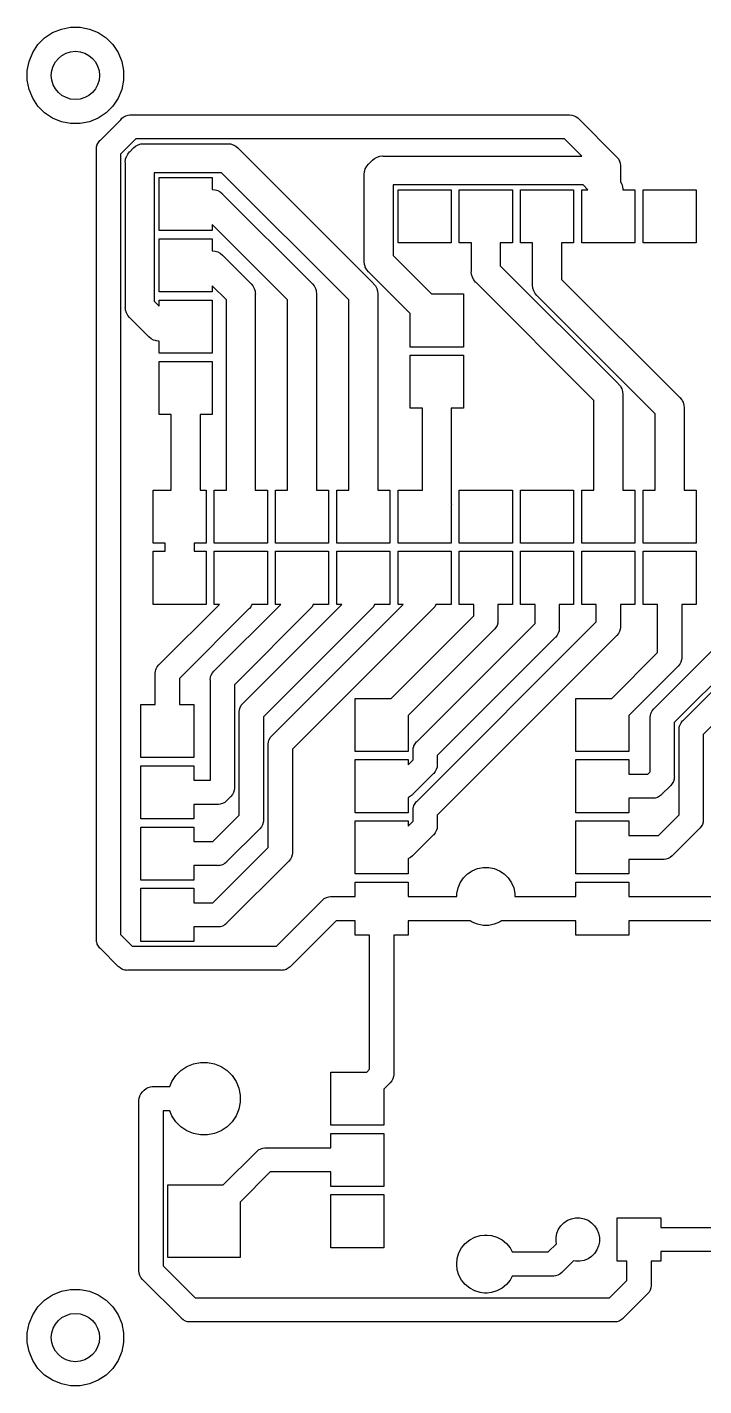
# Model space of a CAD drawing. Extents: x 109.8 to 170.9, y -114 to -57.2.
# Drawn here: x 109.8 to 137.8, y -114 to -57.7 of the extents above; entities that cross this region are included whole.
import ezdxf

# ---------------------------------------------------------------- set-up
doc = ezdxf.new("R2010")
doc.units = 0
doc.header["$MEASUREMENT"] = 0
doc.layers.add('BLACK', color=7, linetype='CONTINUOUS')

msp = doc.modelspace()

# ---------------------------------------------------------------- linework, layer by layer
at = {"layer": 'BLACK', "linetype": 'CONTINUOUS'}
for p, q in [((110.485, -58.1365), (110.813, -57.9176)), ((110.813, -57.9176), (111.177, -57.7669)), ((111.177, -57.7669), (111.563, -57.69)), ((111.563, -57.69), (111.957, -57.69)), ((111.957, -57.69), (112.343, -57.7669)), ((112.343, -57.7669), (112.707, -57.9176)), ((112.707, -57.9176), (113.035, -58.1365)), ((109.988, -58.7426), (110.206, -58.4151)), ((110.206, -58.4151), (110.485, -58.1365)), ((113.035, -58.1365), (113.314, -58.4151)), ((113.314, -58.4151), (113.532, -58.7426)), ((109.76, -59.493), (109.837, -59.1066)), ((109.837, -59.1066), (109.988, -58.7426)), ((113.532, -58.7426), (113.683, -59.1066)), ((113.683, -59.1066), (113.76, -59.493)), ((109.76, -59.887), (109.76, -59.493)), ((113.76, -59.493), (113.76, -59.887)), ((109.837, -60.2734), (109.76, -59.887)), ((113.76, -59.887), (113.683, -60.2734)), ((109.988, -60.6374), (109.837, -60.2734)), ((110.206, -60.9649), (109.988, -60.6374)), ((113.532, -60.6374), (113.314, -60.9649)), ((113.683, -60.2734), (113.532, -60.6374)), ((110.485, -61.2435), (110.206, -60.9649)), ((110.813, -61.4624), (110.485, -61.2435)), ((113.035, -61.2435), (112.707, -61.4624)), ((113.314, -60.9649), (113.035, -61.2435)), ((113.767, -61.4062), (113.854, -61.3598)), ((113.854, -61.3598), (113.948, -61.3312)), ((113.948, -61.3312), (114.021, -61.324)), ((114.021, -61.324), (114.029, -61.324)), ((114.029, -61.324), (114.054, -61.3216)), ((114.054, -61.3216), (114.078, -61.324)), ((114.078, -61.324), (132.225, -61.324)), ((132.225, -61.324), (132.25, -61.3216)), ((132.25, -61.3216), (132.348, -61.3312)), ((132.348, -61.3312), (132.442, -61.3598)), ((132.442, -61.3598), (132.529, -61.4062)), ((111.177, -61.6131), (110.813, -61.4624)), ((111.563, -61.69), (111.177, -61.6131)), ((111.957, -61.69), (111.563, -61.69)), ((112.343, -61.6131), (111.957, -61.69)), ((112.707, -61.4624), (112.343, -61.6131)), ((112.796, -62.3746), (113.641, -61.5297)), ((113.641, -61.5297), (113.691, -61.4687)), ((113.691, -61.4687), (113.767, -61.4062)), ((132.529, -61.4062), (132.586, -61.4531)), ((132.586, -61.4531), (134.194, -63.0611)), ((112.668, -62.5533), (112.714, -62.4664)), ((112.714, -62.4664), (112.777, -62.3903)), ((112.777, -62.3903), (112.796, -62.3746)), ((114.261, -62.324), (113.632, -62.9526)), ((132.043, -62.324), (114.261, -62.324)), ((132.751, -63.032), (132.043, -62.324)), ((112.63, -62.7455), (112.639, -62.6475)), ((112.632, -62.7701), (112.63, -62.7455)), ((112.632, -95.4854), (112.632, -62.7701)), ((112.639, -62.6475), (112.664, -62.567)), ((112.664, -62.567), (112.668, -62.5533)), ((113.632, -62.9526), (113.632, -95.3029)), ((113.841, -63.1664), (113.875, -63.0533)), ((113.875, -63.0533), (113.886, -63.032)), ((113.886, -63.032), (113.931, -62.949)), ((113.931, -62.949), (114.006, -62.8577)), ((114.006, -62.8577), (114.029, -62.8389)), ((114.029, -62.8389), (114.147, -62.7206)), ((114.147, -62.7206), (114.166, -62.6977)), ((114.166, -62.6977), (114.257, -62.6227)), ((114.257, -62.6227), (114.361, -62.567)), ((114.361, -62.567), (114.474, -62.5327)), ((114.474, -62.5327), (114.592, -62.5211)), ((114.592, -62.5211), (114.621, -62.524)), ((114.621, -62.524), (118.043, -62.524)), ((118.043, -62.524), (118.072, -62.5211)), ((118.072, -62.5211), (118.101, -62.524)), ((118.101, -62.524), (118.19, -62.5327)), ((118.19, -62.5327), (118.303, -62.567)), ((118.303, -62.567), (118.407, -62.6227)), ((118.407, -62.6227), (118.498, -62.6977)), ((118.498, -62.6977), (118.517, -62.7206)), ((118.517, -62.7206), (124.101, -68.3049)), ((124.163, -63.1307), (124.267, -63.075)), ((124.267, -63.075), (124.38, -63.0407)), ((124.38, -63.0407), (124.498, -63.0291)), ((124.498, -63.0291), (124.527, -63.032)), ((124.527, -63.032), (132.751, -63.032)), ((134.194, -63.0611), (134.213, -63.0767)), ((134.213, -63.0767), (134.276, -63.1529)), ((113.829, -63.284), (113.841, -63.1664)), ((113.832, -63.3135), (113.829, -63.284)), ((113.832, -69.2745), (113.832, -63.3135)), ((123.747, -63.6744), (123.758, -63.6371)), ((123.758, -63.6371), (123.781, -63.5613)), ((123.781, -63.5613), (123.837, -63.457)), ((123.837, -63.457), (123.912, -63.3657)), ((123.912, -63.3657), (123.935, -63.3469)), ((123.935, -63.3469), (124.053, -63.2286)), ((124.053, -63.2286), (124.072, -63.2057)), ((124.072, -63.2057), (124.163, -63.1307)), ((134.276, -63.1529), (134.322, -63.2397)), ((134.322, -63.2397), (134.338, -63.2907)), ((134.338, -63.2907), (134.351, -63.334)), ((134.351, -63.334), (134.36, -63.432)), ((134.36, -63.432), (134.358, -63.4566)), ((134.358, -63.4566), (134.358, -64.0955)), ((117.823, -63.724), (115.032, -63.724)), ((115.032, -63.724), (115.032, -69.0555)), ((115.232, -66.124), (115.232, -63.924)), ((115.232, -63.924), (117.432, -63.924)), ((117.432, -63.924), (117.432, -64.4211)), ((123.098, -68.9985), (117.823, -63.724)), ((123.735, -63.792), (123.747, -63.6744)), ((123.738, -63.8215), (123.735, -63.792)), ((123.738, -67.3806), (123.738, -63.8215)), ((134.358, -64.0955), (134.359, -64.097)), ((134.359, -64.097), (134.415, -64.2013)), ((134.415, -64.2013), (134.449, -64.3144)), ((117.432, -64.4211), (117.432, -64.4211)), ((117.432, -64.4211), (117.461, -64.424)), ((117.461, -64.424), (117.55, -64.4327)), ((117.55, -64.4327), (117.663, -64.467)), ((117.663, -64.467), (117.767, -64.5227)), ((117.767, -64.5227), (117.858, -64.5977)), ((117.858, -64.5977), (117.877, -64.6206)), ((117.877, -64.6206), (121.561, -68.3049)), ((132.809, -64.232), (124.938, -64.232)), ((124.938, -64.232), (124.938, -67.1616)), ((125.138, -66.632), (125.138, -64.432)), ((125.138, -64.432), (127.338, -64.432)), ((127.338, -64.432), (127.338, -66.632)), ((127.678, -66.632), (127.678, -64.432)), ((127.678, -64.432), (129.878, -64.432)), ((129.878, -64.432), (129.878, -66.632)), ((130.218, -66.632), (130.218, -64.432)), ((130.218, -64.432), (132.418, -64.432)), ((132.418, -64.432), (132.418, -66.632)), ((132.758, -66.632), (132.758, -64.432)), ((132.758, -64.432), (133.009, -64.432)), ((133.009, -64.432), (132.809, -64.232)), ((134.449, -64.3144), (134.458, -64.4025)), ((134.458, -64.4025), (134.458, -64.4025)), ((134.458, -64.4025), (134.461, -64.432)), ((134.461, -64.432), (134.461, -64.432)), ((134.461, -64.432), (134.958, -64.432)), ((134.958, -64.432), (134.958, -66.632)), ((135.298, -66.632), (135.298, -64.432)), ((135.298, -64.432), (137.498, -64.432)), ((137.498, -64.432), (137.498, -66.632)), ((120.558, -68.9985), (117.432, -65.8725)), ((117.432, -65.8725), (117.432, -66.124)), ((117.432, -66.124), (115.232, -66.124)), ((115.232, -68.664), (115.232, -66.464)), ((115.232, -66.464), (117.432, -66.464)), ((117.432, -66.464), (117.432, -66.9611)), ((117.432, -66.9611), (117.432, -66.9611)), ((117.432, -66.9611), (117.461, -66.964)), ((117.461, -66.964), (117.55, -66.9727)), ((117.55, -66.9727), (117.663, -67.007)), ((117.663, -67.007), (117.767, -67.0627)), ((127.338, -66.632), (125.138, -66.632)), ((128.178, -66.632), (127.678, -66.632)), ((128.178, -67.8025), (128.178, -66.632)), ((129.878, -66.632), (129.378, -66.632)), ((129.378, -66.632), (129.378, -67.5835)), ((130.718, -66.632), (130.218, -66.632)), ((130.718, -68.3626), (130.718, -66.632)), ((132.418, -66.632), (131.918, -66.632)), ((131.918, -66.632), (131.918, -68.1436)), ((134.958, -66.632), (132.758, -66.632)), ((137.498, -66.632), (135.298, -66.632)), ((117.767, -67.0627), (117.858, -67.1377)), ((117.858, -67.1377), (117.877, -67.1606)), ((117.877, -67.1606), (119.021, -68.3049)), ((123.735, -67.4101), (123.738, -67.3806)), ((123.747, -67.5277), (123.735, -67.4101)), ((123.769, -67.6013), (123.747, -67.5277)), ((124.938, -67.1616), (126.526, -68.75)), ((129.378, -67.5835), (134.261, -72.4669)), ((123.781, -67.6408), (123.769, -67.6013)), ((123.837, -67.745), (123.781, -67.6408)), ((123.912, -67.8364), (123.837, -67.745)), ((123.935, -67.8552), (123.912, -67.8364)), ((125.646, -69.5666), (123.935, -67.8552)), ((128.175, -67.832), (128.178, -67.8025)), ((128.187, -67.9496), (128.175, -67.832)), ((128.219, -68.0571), (128.187, -67.9496)), ((128.221, -68.0627), (128.219, -68.0571)), ((128.277, -68.167), (128.221, -68.0627)), ((131.918, -68.1436), (136.801, -73.027)), ((117.432, -68.664), (115.232, -68.664)), ((118.018, -68.9985), (117.432, -68.4125)), ((117.432, -68.4125), (117.432, -68.664)), ((119.021, -68.3049), (119.044, -68.3237)), ((119.044, -68.3237), (119.119, -68.415)), ((119.119, -68.415), (119.175, -68.5193)), ((119.175, -68.5193), (119.209, -68.6324)), ((119.209, -68.6324), (119.218, -68.7205)), ((121.561, -68.3049), (121.584, -68.3237)), ((121.584, -68.3237), (121.659, -68.415)), ((121.659, -68.415), (121.715, -68.5193)), ((121.715, -68.5193), (121.738, -68.5952)), ((121.738, -68.5952), (121.749, -68.6324)), ((121.749, -68.6324), (121.761, -68.75)), ((124.101, -68.3049), (124.124, -68.3237)), ((124.124, -68.3237), (124.199, -68.415)), ((124.199, -68.415), (124.255, -68.5193)), ((124.255, -68.5193), (124.278, -68.5952)), ((124.278, -68.5952), (124.289, -68.6324)), ((124.289, -68.6324), (124.301, -68.75)), ((128.352, -68.2583), (128.277, -68.167)), ((128.375, -68.2771), (128.352, -68.2583)), ((133.258, -73.1605), (128.375, -68.2771)), ((130.715, -68.3921), (130.718, -68.3626)), ((130.727, -68.5097), (130.715, -68.3921)), ((130.761, -68.6228), (130.727, -68.5097)), ((130.817, -68.727), (130.761, -68.6228)), ((113.829, -69.304), (113.832, -69.2745)), ((115.032, -69.0555), (115.232, -69.2555)), ((115.232, -69.2555), (115.232, -69.004)), ((115.232, -69.004), (117.432, -69.004)), ((117.432, -69.004), (117.432, -71.204)), ((118.018, -75.6485), (118.018, -68.9985)), ((119.218, -68.7205), (119.218, -68.7205)), ((119.218, -68.7205), (119.221, -68.75)), ((119.221, -68.75), (119.218, -68.7795)), ((119.218, -68.7795), (119.218, -76.878)), ((120.558, -75.6485), (120.558, -68.9985)), ((121.761, -68.75), (121.758, -68.7795)), ((121.758, -68.7795), (121.758, -76.878)), ((123.098, -75.6485), (123.098, -68.9985)), ((124.301, -68.75), (124.298, -68.7795)), ((124.298, -68.7795), (124.298, -76.878)), ((126.526, -68.75), (127.846, -68.75)), ((127.846, -68.75), (127.846, -70.95)), ((130.892, -68.8184), (130.817, -68.727)), ((130.915, -68.8372), (130.892, -68.8184)), ((135.798, -73.7206), (130.915, -68.8372)), ((113.832, -69.3335), (113.829, -69.304)), ((113.841, -69.4216), (113.832, -69.3335)), ((113.875, -69.5347), (113.841, -69.4216)), ((113.931, -69.639), (113.875, -69.5347)), ((114.006, -69.7303), (113.931, -69.639)), ((114.029, -69.7491), (114.006, -69.7303)), ((114.787, -70.5074), (114.029, -69.7491)), ((125.646, -70.95), (125.646, -69.5666)), ((114.806, -70.5303), (114.787, -70.5074)), ((114.897, -70.6053), (114.806, -70.5303)), ((115.001, -70.661), (114.897, -70.6053)), ((115.08, -70.6849), (115.001, -70.661)), ((115.114, -70.6953), (115.08, -70.6849)), ((115.126, -70.6964), (115.114, -70.6953)), ((115.203, -70.704), (115.126, -70.6964)), ((115.232, -70.7069), (115.203, -70.704)), ((115.203, -70.704), (115.203, -70.704)), ((115.232, -71.204), (115.232, -70.7069)), ((115.232, -70.7069), (115.232, -70.7069)), ((127.846, -70.95), (125.646, -70.95)), ((117.432, -71.204), (115.232, -71.204)), ((125.646, -73.49), (125.646, -71.29)), ((125.646, -71.29), (127.846, -71.29)), ((127.846, -71.29), (127.846, -73.49)), ((115.232, -73.744), (115.232, -71.544)), ((115.232, -71.544), (117.432, -71.544)), ((117.432, -71.544), (117.432, -73.744)), ((134.261, -72.4669), (134.284, -72.4857)), ((134.284, -72.4857), (134.359, -72.577)), ((134.359, -72.577), (134.38, -72.6152)), ((134.38, -72.6152), (134.415, -72.6813)), ((133.258, -75.6485), (133.258, -73.1605)), ((134.415, -72.6813), (134.449, -72.7944)), ((134.449, -72.7944), (134.461, -72.912)), ((134.461, -72.912), (134.458, -72.9415)), ((134.458, -72.9415), (134.458, -76.878)), ((136.801, -73.027), (136.824, -73.0458)), ((136.824, -73.0458), (136.899, -73.1371)), ((136.899, -73.1371), (136.927, -73.1893)), ((136.927, -73.1893), (136.955, -73.2414)), ((115.732, -73.744), (115.232, -73.744)), ((115.732, -76.878), (115.732, -73.744)), ((117.432, -73.744), (116.932, -73.744)), ((116.932, -73.744), (116.932, -76.878)), ((126.146, -73.49), (125.646, -73.49)), ((126.146, -76.878), (126.146, -73.49)), ((127.846, -73.49), (127.346, -73.49)), ((127.346, -73.49), (127.346, -77.4405)), ((135.798, -75.6485), (135.798, -73.7206)), ((136.955, -73.2414), (136.989, -73.3545)), ((136.989, -73.3545), (137.001, -73.4721)), ((137.001, -73.4721), (136.998, -73.5016)), ((136.998, -73.5016), (136.998, -76.878)), ((118.018, -76.878), (118.018, -75.6485)), ((118.018, -75.6485), (118.018, -75.6485)), ((120.558, -76.878), (120.558, -75.6485)), ((120.558, -75.6485), (120.558, -75.6485)), ((123.098, -76.878), (123.098, -75.6485)), ((123.098, -75.6485), (123.098, -75.6485)), ((133.258, -76.878), (133.258, -75.6485)), ((133.258, -75.6485), (133.258, -75.6485)), ((135.798, -76.878), (135.798, -75.6485)), ((135.798, -75.6485), (135.798, -75.6485)), ((114.978, -79.078), (114.978, -76.878)), ((114.978, -76.878), (115.732, -76.878)), ((116.932, -76.878), (117.178, -76.878)), ((117.178, -76.878), (117.178, -79.078)), ((117.518, -79.078), (117.518, -76.878)), ((117.518, -76.878), (118.018, -76.878)), ((119.218, -76.878), (119.718, -76.878)), ((119.718, -76.878), (119.718, -79.078)), ((120.058, -79.078), (120.058, -76.878)), ((120.058, -76.878), (120.558, -76.878)), ((121.758, -76.878), (122.258, -76.878)), ((122.258, -76.878), (122.258, -79.078)), ((122.598, -79.078), (122.598, -76.878)), ((122.598, -76.878), (123.098, -76.878)), ((124.298, -76.878), (124.798, -76.878)), ((124.798, -76.878), (124.798, -79.078)), ((125.138, -79.078), (125.138, -76.878)), ((125.138, -76.878), (126.146, -76.878)), ((127.678, -79.078), (127.678, -76.878)), ((127.678, -76.878), (129.878, -76.878)), ((129.878, -76.878), (129.878, -79.078)), ((130.218, -79.078), (130.218, -76.878)), ((130.218, -76.878), (132.418, -76.878)), ((132.418, -76.878), (132.418, -79.078)), ((132.758, -79.078), (132.758, -76.878)), ((132.758, -76.878), (133.258, -76.878)), ((134.458, -76.878), (134.958, -76.878)), ((134.958, -76.878), (134.958, -79.078)), ((135.298, -79.078), (135.298, -76.878)), ((135.298, -76.878), (135.798, -76.878)), ((136.998, -76.878), (137.498, -76.878)), ((137.498, -76.878), (137.498, -79.078)), ((127.346, -77.4995), (127.338, -77.5807)), ((127.338, -77.5807), (127.338, -79.078)), ((127.346, -77.4405), (127.349, -77.47)), ((127.349, -77.47), (127.346, -77.4995)), ((127.346, -77.4995), (127.346, -77.4995)), ((115.478, -79.078), (114.978, -79.078)), ((115.478, -79.418), (115.478, -79.078)), ((117.178, -79.078), (116.678, -79.078)), ((116.678, -79.078), (116.678, -79.418)), ((119.718, -79.078), (117.518, -79.078)), ((122.258, -79.078), (120.058, -79.078)), ((124.798, -79.078), (122.598, -79.078)), ((127.338, -79.078), (125.138, -79.078)), ((129.878, -79.078), (127.678, -79.078)), ((132.418, -79.078), (130.218, -79.078)), ((134.958, -79.078), (132.758, -79.078)), ((137.498, -79.078), (135.298, -79.078)), ((114.978, -81.618), (114.978, -79.418)), ((114.978, -79.418), (115.478, -79.418)), ((116.678, -79.418), (117.178, -79.418)), ((117.178, -79.418), (117.178, -81.618)), ((117.518, -81.618), (117.518, -79.418)), ((117.518, -79.418), (119.718, -79.418)), ((119.718, -79.418), (119.718, -81.618)), ((120.058, -81.618), (120.058, -79.418)), ((120.058, -79.418), (122.258, -79.418)), ((122.258, -79.418), (122.258, -81.618)), ((122.598, -81.618), (122.598, -79.418)), ((122.598, -79.418), (124.798, -79.418)), ((124.798, -79.418), (124.798, -81.618)), ((125.138, -81.618), (125.138, -79.418)), ((125.138, -79.418), (127.338, -79.418)), ((127.338, -79.418), (127.338, -81.618)), ((127.678, -81.618), (127.678, -79.418)), ((127.678, -79.418), (129.878, -79.418)), ((129.878, -79.418), (129.878, -81.618)), ((130.218, -81.618), (130.218, -79.418)), ((130.218, -79.418), (132.418, -79.418)), ((132.418, -79.418), (132.418, -81.618)), ((132.758, -81.618), (132.758, -79.418)), ((132.758, -79.418), (134.958, -79.418)), ((134.958, -79.418), (134.958, -81.618)), ((135.298, -81.618), (135.298, -79.418)), ((135.298, -79.418), (137.498, -79.418)), ((137.498, -79.418), (137.498, -81.618)), ((117.178, -81.618), (114.978, -81.618)), ((115.234, -84.1151), (117.731, -81.618)), ((117.731, -81.618), (117.518, -81.618)), ((117.52, -84.3691), (120.271, -81.618)), ((118.72, -85.7091), (122.811, -81.618)), ((119.082, -81.6303), (119.036, -81.7171)), ((119.086, -81.618), (119.082, -81.6303)), ((119.718, -81.618), (119.086, -81.618)), ((119.92, -87.0491), (125.351, -81.618)), ((120.271, -81.618), (120.058, -81.618)), ((121.622, -81.6303), (121.576, -81.7171)), ((121.626, -81.618), (121.622, -81.6303)), ((122.258, -81.618), (121.626, -81.618)), ((122.811, -81.618), (122.598, -81.618)), ((124.162, -81.6303), (124.116, -81.7171)), ((124.166, -81.618), (124.162, -81.6303)), ((124.798, -81.618), (124.166, -81.618)), ((125.351, -81.618), (125.138, -81.618)), ((126.702, -81.6303), (126.656, -81.7171)), ((126.706, -81.618), (126.702, -81.6303)), ((127.338, -81.618), (126.706, -81.618)), ((128.278, -81.618), (127.678, -81.618)), ((128.278, -82.0889), (128.278, -81.618)), ((129.878, -81.618), (129.278, -81.618)), ((129.278, -81.618), (129.278, -82.2714)), ((130.818, -81.618), (130.218, -81.618)), ((130.818, -82.4109), (130.818, -81.618)), ((132.418, -81.618), (131.818, -81.618)), ((131.818, -81.618), (131.818, -82.5934)), ((133.358, -81.618), (132.758, -81.618)), ((133.358, -82.3429), (133.358, -81.618)), ((134.958, -81.618), (134.358, -81.618)), ((134.358, -81.618), (134.358, -82.5254)), ((135.898, -81.618), (135.298, -81.618)), ((135.898, -83.6129), (135.898, -81.618)), ((137.498, -81.618), (136.898, -81.618)), ((136.898, -81.618), (136.898, -83.7954)), ((118.954, -81.8089), (116.07, -84.6931)), ((121.494, -81.8089), (118.356, -84.9471)), ((118.973, -81.7933), (118.954, -81.8089)), ((119.036, -81.7171), (118.973, -81.7933)), ((124.034, -81.8089), (119.556, -86.2871)), ((126.574, -81.8089), (120.756, -87.6271)), ((121.513, -81.7933), (121.494, -81.8089)), ((121.576, -81.7171), (121.513, -81.7933)), ((124.053, -81.7933), (124.034, -81.8089)), ((124.116, -81.7171), (124.053, -81.7933)), ((124.853, -85.514), (128.278, -82.0889)), ((126.593, -81.7933), (126.574, -81.8089)), ((126.656, -81.7171), (126.593, -81.7933)), ((129.114, -82.6669), (125.56, -86.2211)), ((125.924, -89.7771), (133.358, -82.3429)), ((125.924, -87.3051), (130.818, -82.4109)), ((129.133, -82.6513), (129.114, -82.6669)), ((129.196, -82.5751), (129.133, -82.6513)), ((129.242, -82.4883), (129.196, -82.5751)), ((129.271, -82.394), (129.242, -82.4883)), ((129.278, -82.3206), (129.271, -82.394)), ((129.278, -82.2714), (129.28, -82.296)), ((129.28, -82.296), (129.278, -82.3206)), ((129.278, -82.3206), (129.278, -82.3206)), ((131.811, -82.716), (131.782, -82.8103)), ((131.818, -82.6426), (131.811, -82.716)), ((131.818, -82.5934), (131.82, -82.618)), ((131.82, -82.618), (131.818, -82.6426)), ((134.322, -82.7423), (134.276, -82.8291)), ((134.351, -82.648), (134.322, -82.7423)), ((134.358, -82.5746), (134.351, -82.648)), ((134.358, -82.5254), (134.36, -82.55)), ((134.36, -82.55), (134.358, -82.5746)), ((134.358, -82.5746), (134.358, -82.5746)), ((136.956, -86.4331), (140.978, -82.4109)), ((134.194, -82.9209), (126.76, -90.3551)), ((131.654, -82.9889), (126.76, -87.8831)), ((131.673, -82.9733), (131.654, -82.9889)), ((131.736, -82.8971), (131.673, -82.9733)), ((131.782, -82.8103), (131.736, -82.8971)), ((134.213, -82.9053), (134.194, -82.9209)), ((134.276, -82.8291), (134.213, -82.9053)), ((135.756, -85.936), (138.438, -83.2538)), ((141.814, -82.9889), (137.792, -87.0111)), ((133.997, -85.514), (135.898, -83.6129)), ((139.274, -83.8319), (136.592, -86.514)), ((136.891, -83.918), (136.862, -84.0123)), ((136.898, -83.8446), (136.891, -83.918)), ((136.898, -83.7954), (136.9, -83.82)), ((136.9, -83.82), (136.898, -83.8446)), ((115.068, -84.486), (115.077, -84.388)), ((115.077, -84.388), (115.094, -84.3328)), ((115.094, -84.3328), (115.106, -84.2937)), ((115.106, -84.2937), (115.152, -84.2069)), ((115.152, -84.2069), (115.215, -84.1307)), ((115.215, -84.1307), (115.234, -84.1151)), ((117.392, -84.5477), (117.438, -84.4609)), ((117.438, -84.4609), (117.501, -84.3847)), ((117.501, -84.3847), (117.52, -84.3691)), ((136.734, -84.1909), (134.704, -86.2211)), ((136.753, -84.1753), (136.734, -84.1909)), ((136.816, -84.0991), (136.753, -84.1753)), ((136.862, -84.0123), (136.816, -84.0991)), ((115.07, -84.5106), (115.068, -84.486)), ((115.07, -85.768), (115.07, -84.5106)), ((116.07, -84.6931), (116.07, -85.768)), ((117.354, -84.74), (117.363, -84.642)), ((117.356, -84.7646), (117.354, -84.74)), ((117.356, -88.908), (117.356, -84.7646)), ((117.363, -84.642), (117.381, -84.584)), ((117.381, -84.584), (117.392, -84.5477)), ((118.356, -84.9471), (118.356, -89.1974)), ((123.36, -87.714), (123.36, -85.514)), ((123.36, -85.514), (124.853, -85.514)), ((132.504, -87.714), (132.504, -85.514)), ((132.504, -85.514), (133.997, -85.514)), ((114.47, -87.968), (114.47, -85.768)), ((114.47, -85.768), (115.07, -85.768)), ((116.07, -85.768), (116.67, -85.768)), ((116.67, -85.768), (116.67, -87.968)), ((118.554, -86.08), (118.563, -85.982)), ((118.556, -86.1046), (118.554, -86.08)), ((118.556, -90.3549), (118.556, -86.1046)), ((118.563, -85.982), (118.577, -85.9372)), ((118.577, -85.9372), (118.592, -85.8877)), ((118.592, -85.8877), (118.638, -85.8009)), ((118.638, -85.8009), (118.701, -85.7247)), ((118.701, -85.7247), (118.72, -85.7091)), ((135.599, -86.2089), (135.617, -86.1509)), ((135.617, -86.1509), (135.628, -86.1147)), ((135.628, -86.1147), (135.674, -86.0278)), ((135.674, -86.0278), (135.737, -85.9517)), ((135.737, -85.9517), (135.756, -85.936)), ((119.556, -86.2871), (119.556, -90.5374)), ((125.56, -86.2211), (125.56, -87.714)), ((134.704, -86.2211), (134.704, -87.714)), ((135.59, -86.3069), (135.599, -86.2089)), ((135.592, -86.3315), (135.59, -86.3069)), ((135.592, -88.5589), (135.592, -86.3315)), ((136.592, -86.514), (136.592, -88.7415)), ((136.79, -86.804), (136.799, -86.706)), ((136.799, -86.706), (136.825, -86.6223)), ((136.825, -86.6223), (136.828, -86.6117)), ((136.828, -86.6117), (136.874, -86.5249)), ((136.874, -86.5249), (136.937, -86.4487)), ((136.937, -86.4487), (136.956, -86.4331)), ((119.763, -87.322), (119.783, -87.2583)), ((119.783, -87.2583), (119.792, -87.2277)), ((119.792, -87.2277), (119.838, -87.1409)), ((119.838, -87.1409), (119.901, -87.0647)), ((119.901, -87.0647), (119.92, -87.0491)), ((136.792, -86.8286), (136.79, -86.804)), ((136.792, -90.3389), (136.792, -86.8286)), ((137.792, -87.0111), (137.792, -90.5214)), ((119.754, -87.42), (119.763, -87.322)), ((119.756, -87.4445), (119.754, -87.42)), ((119.756, -91.6949), (119.756, -87.4445)), ((120.756, -87.6271), (120.756, -91.8774)), ((125.56, -87.714), (123.36, -87.714)), ((125.758, -87.676), (125.767, -87.578)), ((125.76, -87.7006), (125.758, -87.676)), ((125.76, -88.0669), (125.76, -87.7006)), ((125.767, -87.578), (125.787, -87.5118)), ((125.787, -87.5118), (125.796, -87.4837)), ((125.796, -87.4837), (125.842, -87.3969)), ((125.842, -87.3969), (125.905, -87.3207)), ((125.905, -87.3207), (125.924, -87.3051)), ((134.704, -87.714), (132.504, -87.714)), ((116.67, -87.968), (114.47, -87.968)), ((114.47, -90.508), (114.47, -88.308)), ((114.47, -88.308), (116.67, -88.308)), ((116.67, -88.308), (116.67, -88.908)), ((123.36, -90.254), (123.36, -88.054)), ((123.36, -88.054), (125.56, -88.054)), ((125.56, -88.054), (125.56, -88.2669)), ((125.56, -88.2669), (125.76, -88.0669)), ((126.753, -88.372), (126.724, -88.4663)), ((126.76, -88.2986), (126.753, -88.372)), ((126.76, -87.8831), (126.76, -88.2494)), ((126.76, -88.2494), (126.762, -88.274)), ((126.762, -88.274), (126.76, -88.2986)), ((132.504, -90.254), (132.504, -88.054)), ((132.504, -88.054), (134.704, -88.054)), ((134.704, -88.054), (134.704, -88.654)), ((116.67, -88.908), (117.356, -88.908)), ((126.596, -88.6449), (125.751, -89.4902)), ((126.615, -88.6293), (126.596, -88.6449)), ((126.678, -88.5531), (126.615, -88.6293)), ((126.724, -88.4663), (126.678, -88.5531)), ((134.704, -88.654), (135.497, -88.654)), ((135.497, -88.654), (135.592, -88.5589)), ((136.556, -88.9583), (136.51, -89.0451)), ((136.585, -88.864), (136.556, -88.9583)), ((136.592, -88.7906), (136.585, -88.864)), ((136.592, -88.7415), (136.594, -88.766)), ((136.594, -88.766), (136.592, -88.7906)), ((136.592, -88.7906), (136.592, -88.7906)), ((118.274, -89.5011), (118.211, -89.5773)), ((118.32, -89.4143), (118.274, -89.5011)), ((118.349, -89.32), (118.32, -89.4143)), ((118.356, -89.2466), (118.349, -89.32)), ((118.356, -89.1974), (118.358, -89.222)), ((118.358, -89.222), (118.356, -89.2466)), ((125.735, -89.5093), (125.659, -89.5717)), ((125.751, -89.4902), (125.735, -89.5093)), ((136.059, -89.5093), (135.983, -89.5717)), ((136.075, -89.4902), (136.059, -89.5093)), ((136.428, -89.1369), (136.075, -89.4902)), ((136.447, -89.1213), (136.428, -89.1369)), ((136.51, -89.0451), (136.447, -89.1213)), ((117.645, -89.908), (116.67, -89.908)), ((116.67, -89.908), (116.67, -90.508)), ((117.67, -89.9104), (117.645, -89.908)), ((117.695, -89.908), (117.67, -89.9104)), ((117.768, -89.9008), (117.695, -89.908)), ((117.862, -89.8722), (117.768, -89.9008)), ((117.949, -89.8257), (117.862, -89.8722)), ((118.025, -89.7633), (117.949, -89.8257)), ((118.041, -89.7442), (118.025, -89.7633)), ((118.192, -89.5929), (118.041, -89.7442)), ((118.211, -89.5773), (118.192, -89.5929)), ((125.572, -89.6182), (125.56, -89.6219)), ((125.56, -89.6219), (125.56, -90.254)), ((125.659, -89.5717), (125.572, -89.6182)), ((125.758, -90.148), (125.767, -90.05)), ((125.767, -90.05), (125.776, -90.0214)), ((125.776, -90.0214), (125.796, -89.9557)), ((125.796, -89.9557), (125.842, -89.8689)), ((125.842, -89.8689), (125.905, -89.7927)), ((125.905, -89.7927), (125.924, -89.7771)), ((135.679, -89.654), (134.704, -89.654)), ((134.704, -89.654), (134.704, -90.254)), ((135.704, -89.6564), (135.679, -89.654)), ((135.729, -89.654), (135.704, -89.6564)), ((135.802, -89.6468), (135.729, -89.654)), ((135.896, -89.6182), (135.802, -89.6468)), ((135.983, -89.5717), (135.896, -89.6182)), ((116.67, -90.508), (114.47, -90.508)), ((117.463, -91.448), (118.556, -90.3549)), ((119.549, -90.66), (119.52, -90.7543)), ((119.556, -90.5866), (119.549, -90.66)), ((119.556, -90.5374), (119.558, -90.562)), ((119.558, -90.562), (119.556, -90.5865)), ((119.556, -90.5865), (119.556, -90.5866)), ((125.56, -90.254), (123.36, -90.254)), ((123.36, -92.794), (123.36, -90.594)), ((123.36, -90.594), (125.56, -90.594)), ((125.56, -90.594), (125.56, -90.8069)), ((125.56, -90.8069), (125.76, -90.6069)), ((125.76, -90.1726), (125.758, -90.148)), ((125.76, -90.6069), (125.76, -90.1726)), ((126.76, -90.3551), (126.76, -90.7894)), ((134.704, -90.254), (132.504, -90.254)), ((132.504, -92.794), (132.504, -90.594)), ((132.504, -90.594), (134.704, -90.594)), ((134.704, -90.594), (134.704, -91.194)), ((135.937, -91.194), (136.792, -90.3389)), ((137.785, -90.644), (137.756, -90.7383)), ((137.792, -90.5706), (137.785, -90.644)), ((137.792, -90.5214), (137.794, -90.546)), ((137.794, -90.546), (137.792, -90.5706)), ((114.47, -93.048), (114.47, -90.848)), ((114.47, -90.848), (116.67, -90.848)), ((116.67, -90.848), (116.67, -91.448)), ((119.392, -90.9329), (118.041, -92.2842)), ((119.411, -90.9173), (119.392, -90.9329)), ((119.474, -90.8411), (119.411, -90.9173)), ((119.52, -90.7543), (119.474, -90.8411)), ((126.596, -91.1849), (125.751, -92.0302)), ((126.615, -91.1693), (126.596, -91.1849)), ((126.678, -91.0931), (126.615, -91.1693)), ((126.724, -91.0063), (126.678, -91.0931)), ((126.753, -90.912), (126.724, -91.0063)), ((126.76, -90.8386), (126.753, -90.912)), ((126.76, -90.7894), (126.762, -90.814)), ((126.762, -90.814), (126.76, -90.8386)), ((134.704, -91.194), (135.937, -91.194)), ((137.628, -90.9169), (136.515, -92.0302)), ((137.647, -90.9013), (137.628, -90.9169)), ((137.71, -90.8251), (137.647, -90.9013)), ((137.756, -90.7383), (137.71, -90.8251)), ((116.67, -91.448), (117.463, -91.448)), ((117.463, -93.988), (119.756, -91.6949)), ((117.949, -92.3657), (117.862, -92.4122)), ((118.025, -92.3033), (117.949, -92.3657)), ((118.041, -92.2842), (118.025, -92.3033)), ((120.592, -92.2729), (118.041, -94.8242)), ((120.611, -92.2572), (120.592, -92.2729)), ((120.674, -92.1811), (120.611, -92.2572)), ((120.72, -92.0942), (120.674, -92.1811)), ((120.749, -92), (120.72, -92.0942)), ((120.756, -91.9265), (120.749, -92)), ((120.756, -91.8774), (120.758, -91.902)), ((120.758, -91.902), (120.756, -91.9265)), ((125.572, -92.1582), (125.56, -92.1619)), ((125.56, -92.1619), (125.56, -92.794)), ((125.659, -92.1117), (125.572, -92.1582)), ((125.735, -92.0493), (125.659, -92.1117)), ((125.751, -92.0302), (125.735, -92.0493)), ((136.119, -92.194), (134.704, -92.194)), ((134.704, -92.194), (134.704, -92.794)), ((136.144, -92.1964), (136.119, -92.194)), ((136.169, -92.194), (136.144, -92.1964)), ((136.242, -92.1868), (136.169, -92.194)), ((136.336, -92.1582), (136.242, -92.1868)), ((136.423, -92.1117), (136.336, -92.1582)), ((136.499, -92.0493), (136.423, -92.1117)), ((136.515, -92.0302), (136.499, -92.0493)), ((117.645, -92.448), (116.67, -92.448)), ((116.67, -92.448), (116.67, -93.048)), ((117.67, -92.4504), (117.645, -92.448)), ((117.695, -92.448), (117.67, -92.4504)), ((117.768, -92.4408), (117.695, -92.448)), ((117.862, -92.4122), (117.768, -92.4408)), ((125.56, -92.794), (123.36, -92.794)), ((127.846, -92.961), (128.013, -92.7939)), ((128.013, -92.7939), (128.21, -92.6626)), ((128.21, -92.6626), (128.428, -92.5721)), ((128.428, -92.5721), (128.66, -92.526)), ((128.66, -92.526), (128.896, -92.526)), ((128.896, -92.526), (129.128, -92.5721)), ((129.128, -92.5721), (129.346, -92.6626)), ((129.346, -92.6626), (129.543, -92.7939)), ((129.543, -92.7939), (129.71, -92.961)), ((134.704, -92.794), (132.504, -92.794)), ((116.67, -93.048), (114.47, -93.048)), ((114.47, -95.588), (114.47, -93.388)), ((114.47, -93.388), (116.67, -93.388)), ((116.67, -93.388), (116.67, -93.988)), ((123.36, -93.734), (123.36, -93.134)), ((123.36, -93.134), (125.56, -93.134)), ((125.56, -93.134), (125.56, -93.734)), ((127.578, -93.6078), (127.624, -93.376)), ((127.624, -93.376), (127.715, -93.1576)), ((127.715, -93.1576), (127.846, -92.961)), ((129.71, -92.961), (129.841, -93.1576)), ((129.841, -93.1576), (129.932, -93.376)), ((129.932, -93.376), (129.978, -93.6078)), ((132.504, -93.734), (132.504, -93.134)), ((132.504, -93.134), (134.704, -93.134)), ((134.704, -93.134), (134.704, -93.734)), ((116.67, -93.988), (117.463, -93.988)), ((120.099, -95.788), (121.989, -93.8978)), ((121.989, -93.8978), (122.005, -93.8787)), ((122.005, -93.8787), (122.081, -93.8163)), ((122.081, -93.8163), (122.168, -93.7698)), ((122.168, -93.7698), (122.262, -93.7412)), ((122.262, -93.7412), (122.335, -93.734)), ((122.335, -93.734), (122.36, -93.7316)), ((122.335, -93.734), (122.335, -93.734)), ((122.36, -93.7316), (122.385, -93.734)), ((122.385, -93.734), (123.36, -93.734)), ((125.56, -93.734), (127.578, -93.734)), ((127.578, -93.734), (127.578, -93.6078)), ((129.978, -93.6078), (129.978, -93.734)), ((129.978, -93.734), (132.504, -93.734)), ((134.704, -93.734), (147.735, -93.734)), ((117.645, -94.988), (116.67, -94.988)), ((116.67, -94.988), (116.67, -95.588)), ((117.67, -94.9904), (117.645, -94.988)), ((117.695, -94.988), (117.67, -94.9904)), ((117.768, -94.9808), (117.695, -94.988)), ((117.862, -94.9522), (117.768, -94.9808)), ((117.949, -94.9057), (117.862, -94.9522)), ((118.025, -94.8433), (117.949, -94.9057)), ((118.041, -94.8242), (118.025, -94.8433)), ((122.567, -94.734), (120.677, -96.6242)), ((123.36, -94.734), (122.567, -94.734)), ((123.36, -95.334), (123.36, -94.734)), ((128.127, -94.734), (125.56, -94.734)), ((125.56, -94.734), (125.56, -95.334)), ((128.21, -94.7894), (128.127, -94.734)), ((128.428, -94.8799), (128.21, -94.7894)), ((128.66, -94.926), (128.428, -94.8799)), ((128.896, -94.926), (128.66, -94.926)), ((129.128, -94.8799), (128.896, -94.926)), ((129.346, -94.7894), (129.128, -94.8799)), ((129.429, -94.734), (129.346, -94.7894)), ((132.504, -94.734), (129.429, -94.734)), ((132.504, -95.334), (132.504, -94.734)), ((147.553, -94.734), (134.704, -94.734)), ((134.704, -94.734), (134.704, -95.334)), ((112.63, -95.51), (112.632, -95.4854)), ((112.639, -95.608), (112.63, -95.51)), ((112.657, -95.6677), (112.639, -95.608)), ((112.668, -95.7023), (112.657, -95.6677)), ((112.714, -95.7891), (112.668, -95.7023)), ((113.632, -95.3029), (114.117, -95.788)), ((116.67, -95.588), (114.47, -95.588)), ((123.96, -95.334), (123.36, -95.334)), ((123.96, -100.885), (123.96, -95.334)), ((125.56, -95.334), (124.96, -95.334)), ((124.96, -95.334), (124.96, -101.067)), ((134.704, -95.334), (132.504, -95.334)), ((112.777, -95.8653), (112.714, -95.7891)), ((112.796, -95.8809), (112.777, -95.8653)), ((113.539, -96.6242), (112.796, -95.8809)), ((114.117, -95.788), (120.099, -95.788)), ((113.555, -96.6433), (113.539, -96.6242)), ((113.631, -96.7057), (113.555, -96.6433)), ((113.718, -96.7522), (113.631, -96.7057)), ((113.812, -96.7808), (113.718, -96.7522)), ((113.885, -96.788), (113.812, -96.7808)), ((113.91, -96.7904), (113.885, -96.788)), ((113.885, -96.788), (113.885, -96.788)), ((113.935, -96.788), (113.91, -96.7904)), ((120.281, -96.788), (113.935, -96.788)), ((120.306, -96.7904), (120.281, -96.788)), ((120.331, -96.788), (120.306, -96.7904)), ((120.404, -96.7808), (120.331, -96.788)), ((120.498, -96.7522), (120.404, -96.7808)), ((120.585, -96.7057), (120.498, -96.7522)), ((120.661, -96.6433), (120.585, -96.7057)), ((120.677, -96.6242), (120.661, -96.6433)), ((116.138, -100.943), (116.383, -100.779)), ((116.383, -100.779), (116.656, -100.666)), ((116.656, -100.666), (116.946, -100.608)), ((116.946, -100.608), (117.242, -100.608)), ((117.242, -100.608), (117.532, -100.666)), ((117.532, -100.666), (117.805, -100.779)), ((117.805, -100.779), (118.05, -100.943)), ((115.765, -101.397), (115.929, -101.152)), ((115.929, -101.152), (116.138, -100.943)), ((118.05, -100.943), (118.259, -101.152)), ((118.259, -101.152), (118.423, -101.397)), ((122.344, -103.208), (122.344, -101.008)), ((122.344, -101.008), (123.837, -101.008)), ((123.837, -101.008), (123.96, -100.885)), ((124.878, -101.371), (124.815, -101.447)), ((124.924, -101.284), (124.878, -101.371)), ((124.953, -101.19), (124.924, -101.284)), ((124.96, -101.117), (124.953, -101.19)), ((124.96, -101.067), (124.962, -101.092)), ((124.962, -101.092), (124.96, -101.117)), ((114.43, -101.994), (114.476, -101.908)), ((114.476, -101.908), (114.539, -101.831)), ((114.539, -101.831), (114.558, -101.816)), ((114.558, -101.816), (114.602, -101.772)), ((114.602, -101.772), (114.617, -101.753)), ((114.617, -101.753), (114.694, -101.69)), ((114.694, -101.69), (114.78, -101.644)), ((114.78, -101.644), (114.875, -101.615)), ((114.875, -101.615), (114.948, -101.608)), ((114.948, -101.608), (114.973, -101.606)), ((114.973, -101.606), (114.997, -101.608)), ((114.997, -101.608), (115.678, -101.608)), ((115.678, -101.608), (115.765, -101.397)), ((118.423, -101.397), (118.536, -101.67)), ((118.536, -101.67), (118.594, -101.96)), ((124.796, -101.463), (124.544, -101.715)), ((124.544, -101.715), (124.544, -103.208)), ((124.815, -101.447), (124.796, -101.463)), ((114.392, -102.187), (114.401, -102.089)), ((114.394, -102.211), (114.392, -102.187)), ((114.394, -109.223), (114.394, -102.211)), ((114.401, -102.089), (114.425, -102.01)), ((114.425, -102.01), (114.43, -101.994)), ((118.594, -102.256), (118.536, -102.546)), ((118.594, -101.96), (118.594, -102.256)), ((115.678, -102.608), (115.394, -102.608)), ((115.394, -102.608), (115.394, -109.041)), ((115.765, -102.819), (115.678, -102.608)), ((115.929, -103.064), (115.765, -102.819)), ((116.138, -103.273), (115.929, -103.064)), ((118.259, -103.064), (118.05, -103.273)), ((118.423, -102.819), (118.259, -103.064)), ((118.536, -102.546), (118.423, -102.819)), ((116.383, -103.437), (116.138, -103.273)), ((116.656, -103.55), (116.383, -103.437)), ((116.946, -103.608), (116.656, -103.55)), ((117.242, -103.608), (116.946, -103.608)), ((117.532, -103.55), (117.242, -103.608)), ((117.805, -103.437), (117.532, -103.55)), ((118.05, -103.273), (117.805, -103.437)), ((124.544, -103.208), (122.344, -103.208)), ((122.344, -104.148), (122.344, -103.548)), ((122.344, -103.548), (124.544, -103.548)), ((124.544, -103.548), (124.544, -105.748)), ((119.355, -104.23), (119.442, -104.184)), ((119.442, -104.184), (119.536, -104.155)), ((119.536, -104.155), (119.609, -104.148)), ((119.609, -104.148), (119.634, -104.146)), ((119.609, -104.148), (119.609, -104.148)), ((119.634, -104.146), (119.659, -104.148)), ((119.659, -104.148), (122.344, -104.148)), ((117.887, -105.688), (119.263, -104.312)), ((119.263, -104.312), (119.279, -104.293)), ((119.279, -104.293), (119.355, -104.23)), ((119.841, -105.148), (118.594, -106.395)), ((122.344, -105.148), (119.841, -105.148)), ((122.344, -105.748), (122.344, -105.148)), ((115.594, -108.688), (115.594, -105.688)), ((115.594, -105.688), (117.887, -105.688)), ((124.544, -105.748), (122.344, -105.748)), ((118.594, -106.395), (118.594, -108.688)), ((122.344, -108.288), (122.344, -106.088)), ((122.344, -106.088), (124.544, -106.088)), ((124.544, -106.088), (124.544, -108.288)), ((131.723, -107.687), (131.79, -107.524)), ((131.79, -107.524), (131.889, -107.376)), ((131.889, -107.376), (132.014, -107.251)), ((132.014, -107.251), (132.162, -107.152)), ((132.162, -107.152), (132.325, -107.085)), ((132.325, -107.085), (132.499, -107.05)), ((132.499, -107.05), (132.677, -107.05)), ((132.677, -107.05), (132.851, -107.085)), ((132.851, -107.085), (133.014, -107.152)), ((133.014, -107.152), (133.162, -107.251)), ((133.162, -107.251), (133.287, -107.376)), ((133.287, -107.376), (133.386, -107.524)), ((133.386, -107.524), (133.453, -107.687)), ((134.228, -108.85), (134.228, -107.05)), ((134.228, -107.05), (136.028, -107.05)), ((136.028, -107.05), (136.028, -107.45)), ((136.028, -107.45), (138.405, -107.45)), ((127.775, -108.296), (127.925, -108.113)), ((127.925, -108.113), (128.108, -107.963)), ((128.108, -107.963), (128.317, -107.852)), ((128.317, -107.852), (128.543, -107.783)), ((128.543, -107.783), (128.719, -107.766)), ((128.719, -107.766), (128.837, -107.766)), ((128.837, -107.766), (129.013, -107.783)), ((129.013, -107.783), (129.239, -107.852)), ((129.239, -107.852), (129.448, -107.963)), ((129.448, -107.963), (129.631, -108.113)), ((129.631, -108.113), (129.781, -108.296)), ((131.365, -108.466), (131.705, -108.126)), ((131.688, -107.861), (131.723, -107.687)), ((131.688, -108.039), (131.688, -107.861)), ((131.705, -108.126), (131.688, -108.039)), ((133.453, -107.687), (133.488, -107.861)), ((133.488, -108.039), (133.453, -108.213)), ((133.488, -107.861), (133.488, -108.039)), ((118.594, -108.688), (115.594, -108.688)), ((124.544, -108.288), (122.344, -108.288)), ((127.595, -108.731), (127.664, -108.505)), ((127.664, -108.505), (127.775, -108.296)), ((129.781, -108.296), (129.871, -108.466)), ((129.871, -108.466), (131.365, -108.466)), ((133.162, -108.649), (133.014, -108.748)), ((133.287, -108.524), (133.162, -108.649)), ((133.386, -108.376), (133.287, -108.524)), ((133.453, -108.213), (133.386, -108.376)), ((138.223, -108.45), (136.028, -108.45)), ((136.028, -108.45), (136.028, -108.85)), ((114.392, -109.248), (114.394, -109.223)), ((114.401, -109.346), (114.392, -109.248)), ((115.394, -109.041), (116.719, -110.366)), ((127.572, -108.966), (127.595, -108.731)), ((127.595, -109.201), (127.572, -108.966)), ((127.664, -109.427), (127.595, -109.201)), ((132.412, -108.833), (131.943, -109.302)), ((132.499, -108.85), (132.412, -108.833)), ((132.677, -108.85), (132.499, -108.85)), ((132.851, -108.815), (132.677, -108.85)), ((133.014, -108.748), (132.851, -108.815)), ((134.628, -108.85), (134.228, -108.85)), ((134.628, -109.643), (134.628, -108.85)), ((136.028, -108.85), (135.628, -108.85)), ((135.628, -108.85), (135.628, -109.825)), ((114.43, -109.44), (114.401, -109.346)), ((114.476, -109.527), (114.43, -109.44)), ((114.539, -109.603), (114.476, -109.527)), ((114.558, -109.619), (114.539, -109.603)), ((116.141, -111.202), (114.558, -109.619)), ((127.775, -109.636), (127.664, -109.427)), ((127.925, -109.819), (127.775, -109.636)), ((128.108, -109.969), (127.925, -109.819)), ((129.631, -109.819), (129.448, -109.969)), ((129.781, -109.636), (129.631, -109.819)), ((129.871, -109.466), (129.781, -109.636)), ((131.547, -109.466), (129.871, -109.466)), ((131.572, -109.468), (131.547, -109.466)), ((131.597, -109.466), (131.572, -109.468)), ((131.67, -109.459), (131.597, -109.466)), ((131.764, -109.43), (131.67, -109.459)), ((131.851, -109.384), (131.764, -109.43)), ((131.927, -109.321), (131.851, -109.384)), ((131.943, -109.302), (131.927, -109.321)), ((133.905, -110.366), (134.628, -109.643)), ((135.628, -109.825), (135.63, -109.85)), ((110.485, -110.46), (110.813, -110.242)), ((110.813, -110.242), (111.177, -110.091)), ((111.177, -110.091), (111.563, -110.014)), ((111.563, -110.014), (111.957, -110.014)), ((111.957, -110.014), (112.343, -110.091)), ((112.343, -110.091), (112.707, -110.242)), ((112.707, -110.242), (113.035, -110.46)), ((116.719, -110.366), (133.905, -110.366)), ((128.317, -110.08), (128.108, -109.969)), ((128.543, -110.149), (128.317, -110.08)), ((128.719, -110.166), (128.543, -110.149)), ((128.837, -110.166), (128.719, -110.166)), ((129.013, -110.149), (128.837, -110.166)), ((129.239, -110.08), (129.013, -110.149)), ((129.448, -109.969), (129.239, -110.08)), ((135.464, -110.221), (134.483, -111.202)), ((135.483, -110.205), (135.464, -110.221)), ((135.546, -110.129), (135.483, -110.205)), ((135.592, -110.042), (135.546, -110.129)), ((135.621, -109.948), (135.592, -110.042)), ((135.628, -109.875), (135.621, -109.948)), ((135.63, -109.85), (135.628, -109.875)), ((135.628, -109.875), (135.628, -109.875)), ((109.988, -111.067), (110.206, -110.739)), ((110.206, -110.739), (110.485, -110.46)), ((113.035, -110.46), (113.314, -110.739)), ((113.314, -110.739), (113.532, -111.067)), ((109.76, -111.817), (109.837, -111.431)), ((109.837, -111.431), (109.988, -111.067)), ((113.532, -111.067), (113.683, -111.431)), ((113.683, -111.431), (113.76, -111.817)), ((116.157, -111.221), (116.141, -111.202)), ((116.233, -111.284), (116.157, -111.221)), ((116.32, -111.33), (116.233, -111.284)), ((116.414, -111.359), (116.32, -111.33)), ((116.512, -111.368), (116.414, -111.359)), ((116.537, -111.366), (116.512, -111.368)), ((134.087, -111.366), (116.537, -111.366)), ((134.112, -111.368), (134.087, -111.366)), ((134.137, -111.366), (134.112, -111.368)), ((134.21, -111.359), (134.137, -111.366)), ((134.304, -111.33), (134.21, -111.359)), ((134.391, -111.284), (134.304, -111.33)), ((134.467, -111.221), (134.391, -111.284)), ((134.483, -111.202), (134.467, -111.221)), ((109.76, -112.211), (109.76, -111.817)), ((113.76, -111.817), (113.76, -112.211)), ((109.837, -112.597), (109.76, -112.211)), ((109.988, -112.961), (109.837, -112.597)), ((113.683, -112.597), (113.532, -112.961)), ((113.76, -112.211), (113.683, -112.597)), ((110.206, -113.289), (109.988, -112.961)), ((113.532, -112.961), (113.314, -113.289)), ((110.485, -113.568), (110.206, -113.289)), ((110.813, -113.786), (110.485, -113.568)), ((113.035, -113.568), (112.707, -113.786)), ((113.314, -113.289), (113.035, -113.568)), ((111.177, -113.937), (110.813, -113.786)), ((111.563, -114.014), (111.177, -113.937)), ((111.957, -114.014), (111.563, -114.014)), ((112.343, -113.937), (111.957, -114.014)), ((112.707, -113.786), (112.343, -113.937))]:
    msp.add_line(p, q, dxfattribs=at)
at = {"layer": 'BLACK'}
for centre in [(111.76, -59.69), (111.76, -112.014)]:
    msp.add_circle(centre, 1, dxfattribs=at)

doc.saveas('drawing.dxf')
